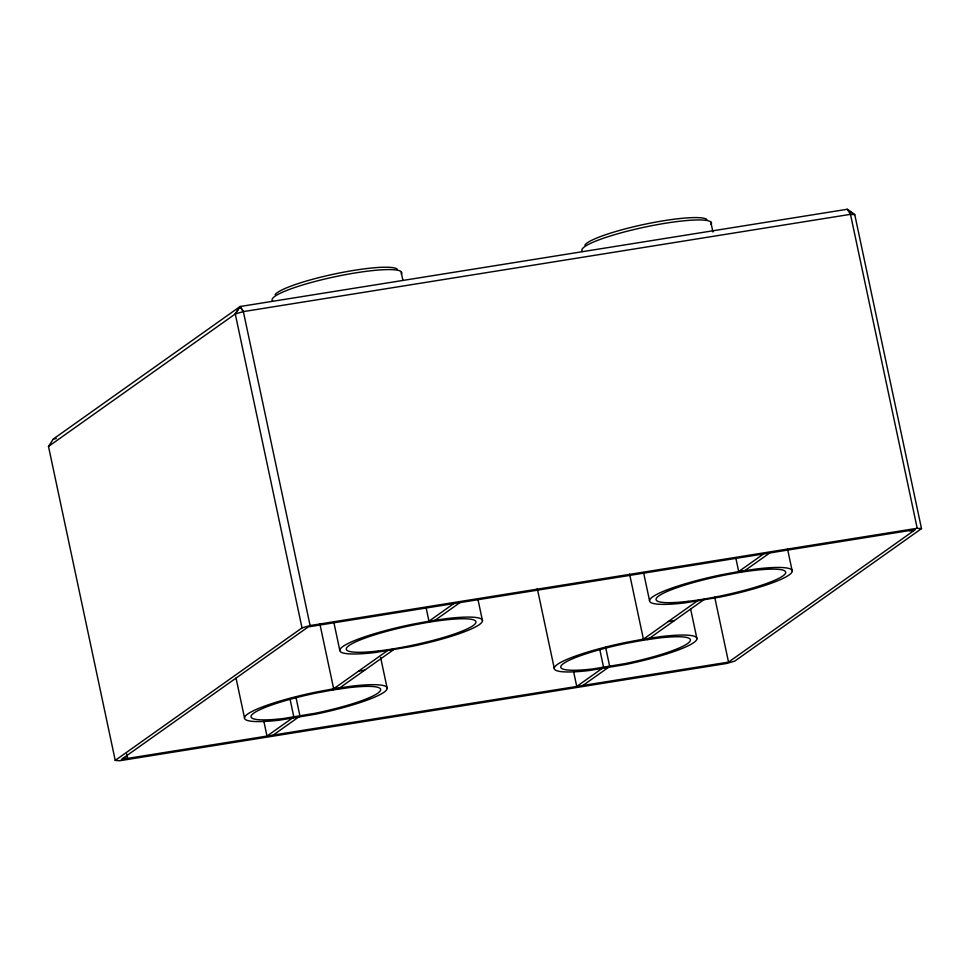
<?xml version="1.0" encoding="UTF-8"?>
<svg xmlns="http://www.w3.org/2000/svg" width="970" height="970" viewBox="0 0 970 970"><rect width="100%" height="100%" fill="white"/><g stroke="black" fill="none" stroke-linecap="round" stroke-linejoin="round"><path stroke-width="1.45" d="M48.5 446.442L53.326 439.01L240.099 306.52L847.21 209.277L854.764 214.697L921.5 528.638L734.726 661.14L726.627 663.48L119.516 760.759L115.236 760.395L48.5 446.442L235.273 313.953L243.373 311.612L850.484 214.334L854.764 214.697L847.21 209.241L850.484 214.334L917.208 528.286L921.5 528.638M302.01 627.905L235.273 313.953L240.099 306.52L243.373 311.612L310.109 625.553L302.01 627.905L115.236 760.395M235.273 313.953L240.099 306.52M331.74 690.155L388.255 650.07L394.45 649.076L337.839 689.234M453.778 603.582L428.279 621.673L434.475 620.679L459.974 602.588M273.2 735.078L299.96 716.102L295.874 696.921M641.485 640.527L698 600.442L704.196 599.448L647.584 639.606M763.523 553.955L738.024 572.045L744.22 571.051L769.719 552.961M582.946 685.451L609.706 666.475L605.62 647.281M728.531 662.122L915.304 529.632L308.205 626.911L121.432 759.401L728.531 662.122L714.72 597.18M53.326 439.01L56.321 438.537M310.109 625.553L917.208 528.286M358.488 671.179L364.684 670.185M668.233 621.552L674.429 620.558M332.989 689.27L339.185 688.276M642.734 639.642L648.93 638.648M292.952 717.667L299.148 716.672M602.709 668.039L608.893 667.045M909.108 530.626L913.4 530.99M123.335 758.055L127.628 758.407L126.682 753.981M240.111 306.556L243.373 311.612M787.531 549.008L792.235 571.148M710.792 221.948L712.938 232.024M735.878 558.271L738.703 571.56M690.664 609.233L696.945 638.757M643.571 572.603L649.536 600.648M629.615 574.204L643.413 639.157M599.836 649.694L603.595 667.396L576.75 686.445L573.622 671.689M537.295 588.535L554.246 668.257M477.786 598.635L482.49 620.788M401.046 271.576L402.877 280.209M426.133 607.899L428.958 621.188M380.604 657.381L387.2 688.385M333.825 622.243L339.791 650.288M319.858 623.843L333.668 688.785M290.091 699.321L293.849 717.036L267.005 736.072L263.864 721.316M236.025 678.03L244.501 717.885M275.08 294.747A62.917 9.3 -12 0 1 335.317 273.831A62.917 9.3 -12 0 1 397.154 269.102M272.788 301.124A66.227 9.785 -12 0 1 335.947 276.547A66.227 9.785 -12 0 1 401.301 274.134M584.825 245.119A62.917 9.3 -12 0 1 645.062 224.203A62.917 9.3 -12 0 1 706.9 219.475M582.534 251.485A66.227 9.785 -12 0 1 645.693 226.919A66.227 9.785 -12 0 1 711.046 224.506M430.049 620.994L411.595 624.425A72.908 10.779 -12 0 0 342.337 646.905A72.908 10.779 -12 0 0 375.075 652.531L410.686 646.638A72.908 10.779 -12 0 0 479.944 624.159A72.908 10.779 -12 0 0 447.206 618.545L430.049 620.994M739.795 571.354L721.34 574.798A72.908 10.779 -12 0 0 652.082 597.278A72.908 10.779 -12 0 0 684.82 602.904L720.431 597.011A72.908 10.779 -12 0 0 789.689 574.531A72.908 10.779 -12 0 0 756.952 568.905L739.795 571.354M334.747 688.591L316.305 692.022A72.908 10.779 -12 0 0 247.047 714.502A72.908 10.779 -12 0 0 279.772 720.128L315.395 714.235A72.908 10.779 -12 0 0 384.654 691.755A72.908 10.779 -12 0 0 351.916 686.142L334.747 688.591M333.013 689.925L316.256 693.041A66.227 9.785 -12 0 0 253.352 713.459A66.227 9.785 -12 0 0 283.082 718.564L315.432 713.217A66.227 9.785 -12 0 0 378.349 692.798A66.227 9.785 -12 0 0 348.606 687.694L333.013 689.925M644.492 638.951L626.05 642.395A72.908 10.779 -12 0 0 556.792 664.874A72.908 10.779 -12 0 0 589.53 670.5L625.141 664.608A72.908 10.779 -12 0 0 694.399 642.128A72.908 10.779 -12 0 0 661.661 636.514L644.492 638.951M642.77 640.285L626.002 643.413A66.227 9.785 -12 0 0 563.097 663.832A66.227 9.785 -12 0 0 592.828 668.936L625.177 663.589A66.227 9.785 -12 0 0 688.094 643.171A66.227 9.785 -12 0 0 658.351 638.066L642.77 640.285M378.373 650.967A66.227 9.785 -12 0 0 475.955 622.134A66.227 9.785 -12 0 0 379.088 633.495A66.227 9.785 -12 0 0 378.373 650.967M688.118 601.339A66.227 9.785 -12 0 0 785.7 572.506A66.227 9.785 -12 0 0 688.833 583.867A66.227 9.785 -12 0 0 688.118 601.339"/></g></svg>
